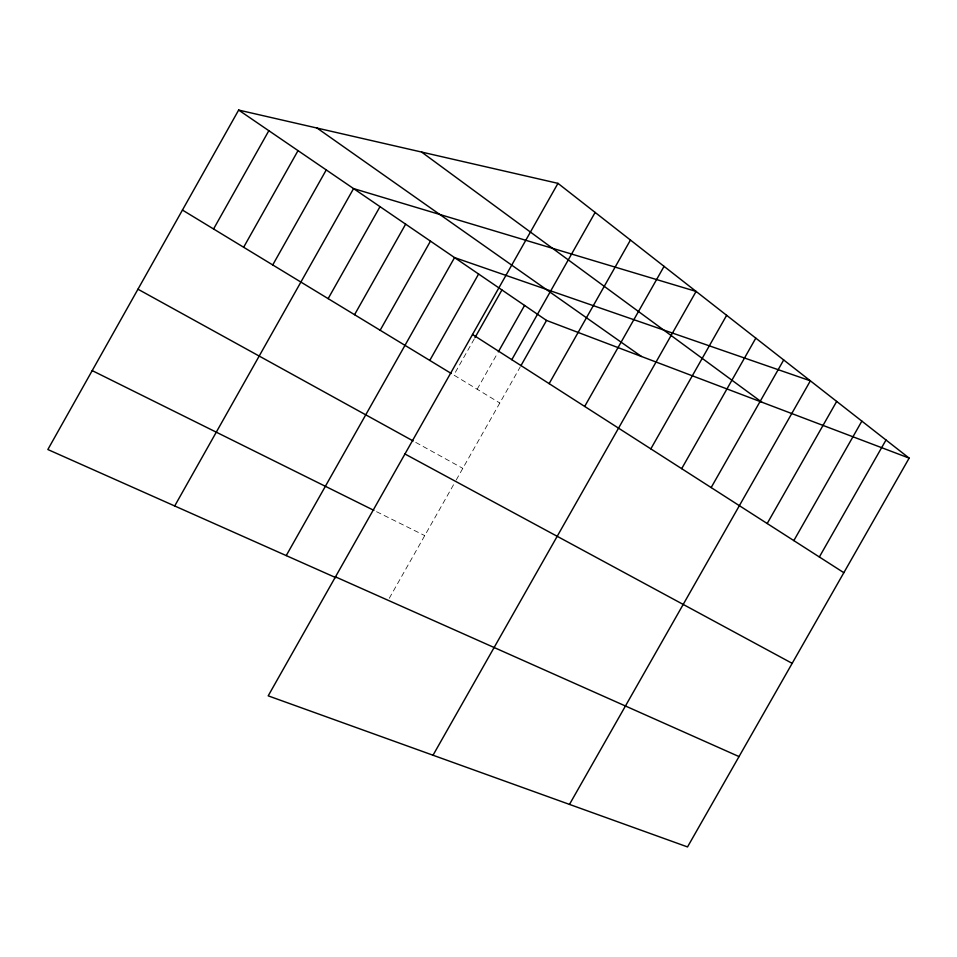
<?xml version="1.0" encoding="UTF-8"?>
<svg xmlns="http://www.w3.org/2000/svg" width="957" height="957" viewBox="0 0 957 957"><rect width="100%" height="100%" fill="white"/><g stroke="black" fill="none" stroke-linecap="round" stroke-linejoin="round"><path stroke-width="0.72" stroke-dasharray="4.79 3.59" d="M474.241 338.945L453.821 375.036L499.805 402.993M477.16 389.224L497.58 353.133M389.26 598.304L455.496 481.287M456.226 479.995L520.249 366.878M376.556 511.696L424.752 535.609M415.745 442.397L462.817 468.356"/><path stroke-width="1.44" d="M557.967 183.349L268.199 695.847L687.521 846.933L909.15 458.116L557.967 183.349L238.652 110.067L47.85 449.527L335.859 577.681M213.567 228.974L268.845 130.702M243.64 247.265L298.022 150.632M272.733 264.945L326.253 169.927M174.7 505.966L353.564 188.589L696.098 291.418L433.019 755.229M328.143 298.632L380.013 206.652M354.557 314.697L405.636 224.165M380.156 330.249L430.471 241.128M286.227 555.598L454.551 257.589L810.364 380.826L569.487 804.394M429.777 360.418L478.608 274.025M474.959 337.654L501.935 289.959M498.31 351.841L524.568 305.427M511.804 359.676L595.134 212.43M520.979 365.586L546.531 320.439L909.15 458.116M549.139 383.637L630.448 240.063M584.679 406.438L664.062 266.369M650.832 448.869L726.638 315.32M681.683 468.655L755.803 338.144M711.159 487.568L783.687 359.964M767.191 523.515L836.681 401.414M793.832 540.609L861.862 421.128M819.359 556.974L886.003 440.005M335.476 576.856L739.019 756.58M92.207 370.61L373.9 510.38M404.943 453.989L792.169 663.345M137.964 289.205L413.149 440.962M182.452 210.061L451.297 373.505M472.519 334.483L843.847 572.693M238.652 110.067L546.531 320.439M317.066 128.059L641.417 356.459M421.606 152.055L761.796 402.167"/></g></svg>
